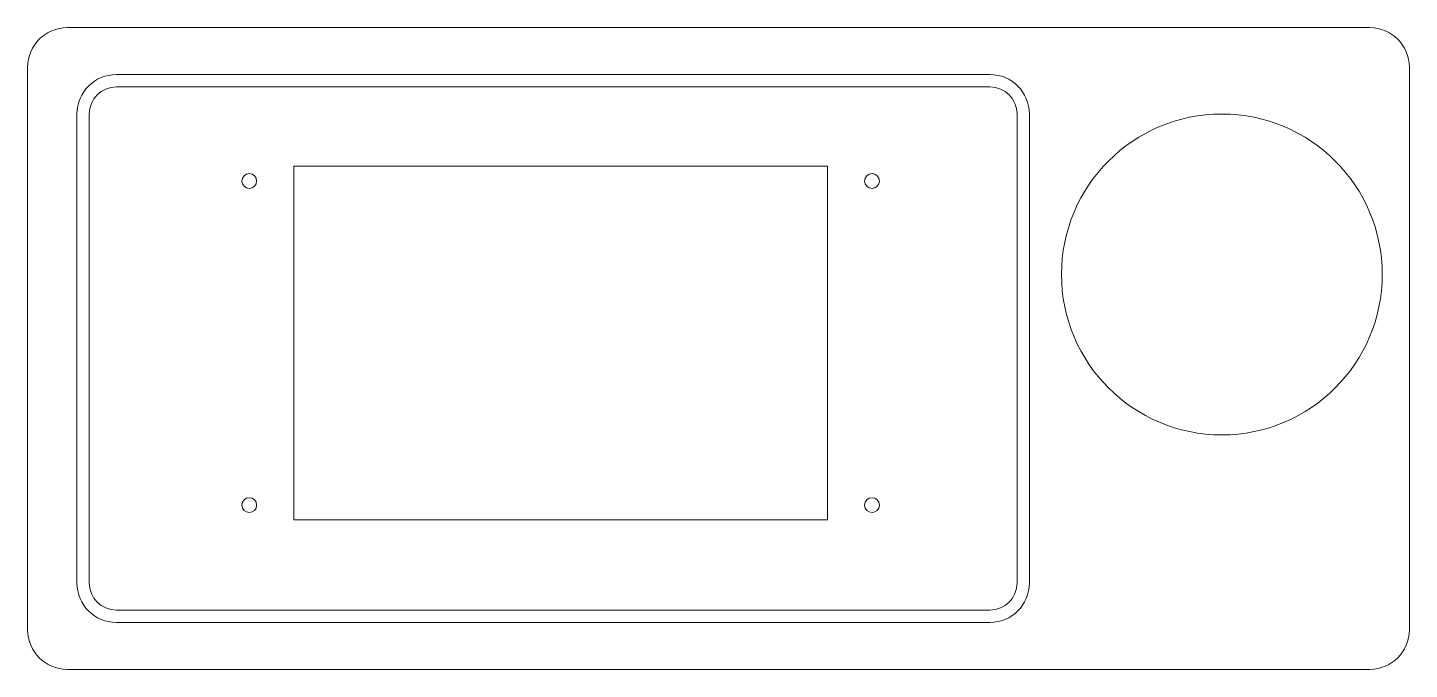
# Model space of a CAD drawing. Header units: millimetres. Extents: x -280 to 0, y 0 to 130.
import ezdxf

# ---------------------------------------------------------------- set-up
doc = ezdxf.new("R2010")
doc.units = ezdxf.units.MM

msp = doc.modelspace()

# ---------------------------------------------------------------- linework, layer by layer
at = {"color": 7, "linetype": 'Continuous', "lineweight": 15}
for p, q in [((-8, 130), (-272, 130)), ((-280, 122), (-280, 8)), ((-85, 120.5), (-262, 120.5)), ((0, 8), (0, 122)), ((-85, 118), (-262, 118)), ((-270, 112.5), (-270, 17.5)), ((-267.5, 112.5), (-267.5, 17.5)), ((-79.5, 17.5), (-79.5, 112.5)), ((-77, 17.5), (-77, 112.5)), ((-117.89, 101.92), (-226.09, 101.92)), ((-226.09, 101.92), (-226.09, 30.27)), ((-117.89, 30.27), (-117.89, 101.92)), ((-226.09, 30.27), (-117.89, 30.27)), ((-262, 12), (-85, 12)), ((-262, 9.5), (-85, 9.5)), ((-272, 0), (-8, 0))]:
    msp.add_line(p, q, dxfattribs=at)
for centre, radius in [((-38, 80), 32.5), ((-235.09, 98.92), 1.5), ((-108.89, 98.92), 1.5), ((-235.09, 33.27), 1.5), ((-108.89, 33.27), 1.5)]:
    msp.add_circle(centre, radius, dxfattribs=at)
for centre, radius, start, end in [((-272, 122), 8, 90, 180), ((-8, 122), 8, 0, 90), ((-262, 112.5), 8, 90, 180), ((-85, 112.5), 8, 0, 90), ((-262, 112.5), 5.5, 90, 180), ((-85, 112.5), 5.5, 0, 90), ((-262, 17.5), 8, 180, 270), ((-262, 17.5), 5.5, 180, 270), ((-85, 17.5), 8, 270, 0), ((-85, 17.5), 5.5, 270, 0), ((-272, 8), 8, 180, 270), ((-8, 8), 8, 270, 0)]:
    msp.add_arc(centre, radius, start, end, dxfattribs=at)

doc.saveas('drawing.dxf')
